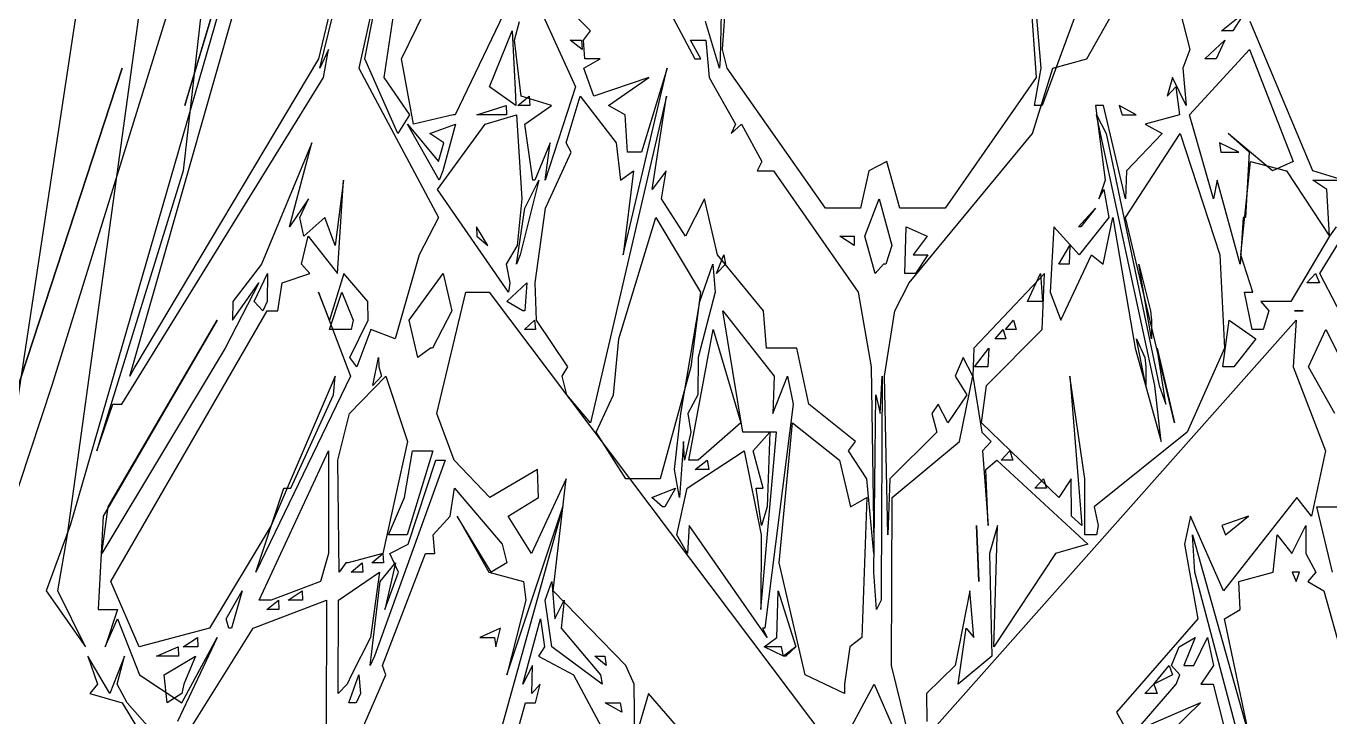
# Model space of a CAD drawing. Extents: x -7423 to 7380, y 2036 to 20000.
# Drawn here: x -3246 to 1788, y 8869 to 11537 of the extents above; entities that cross this region are included whole.
import ezdxf

# ---------------------------------------------------------------- set-up
doc = ezdxf.new("R2010")
doc.units = 0

msp = doc.modelspace()

# ---------------------------------------------------------------- linework, layer by layer
for p, q in [((-3406.7946, 9247.5962), (-1776.5625, 20000, 2196.4286)), ((-3086.7263, 9572.1154), (-1650, 20000, 2303.5714)), ((-1626.5625, 20000, 2151.7857), (-2639.1414, 10978.3654)), ((-379.6875, 20000, 1857.1429), (-566.6316, 11411.0577)), ((-2111.3281, 11375), (-955.0406, 16098.5577)), ((-1060.1588, 15774.0385), (-2117.4129, 11411.0577)), ((-2845.6405, 10185.0962), (-1385.5919, 15305.2885)), ((-1549.2475, 13213.9423), (-1961.5885, 11375)), ((-2307.7674, 12853.3654), (-3146.8349, 10149.0385)), ((-2241.7368, 12492.7885), (-3076.0529, 9608.1731)), ((-556.8284, 11447.1154), (-484.5503, 12456.7308)), ((673.8281, 11375), (585.5556, 12420.6731)), ((581.7308, 12384.6154), (654.0903, 11338.9423)), ((-1796.8187, 11411.0577), (-1495.4928, 12024.0385)), ((-990.0716, 12024.0385), (-663.5554, 11411.0577)), ((-1938.4766, 11411.0577), (-1838.5792, 11915.8654)), ((849.9474, 11411.0577), (1113.7069, 11879.8077)), ((-2633.8141, 11230.7692), (-2460.5369, 11807.6923)), ((-2460.5369, 11807.6923), (-2622.9843, 11266.8269)), ((1164.2566, 11771.6346), (1247.2957, 11447.1154)), ((-1347.3871, 11699.5192), (-1589.8438, 11194.7115)), ((-1816.3812, 11663.4615), (-1864.5333, 11338.9423)), ((-1255.4587, 11591.3462), (-1124.8873, 11302.8846)), ((-1067.4579, 11519.2308), (-1138.6719, 11591.3462)), ((810.2088, 11591.3462), (677.484, 11230.7692)), ((1369.2909, 11519.2308), (1459.8357, 11591.3462)), ((1459.8357, 11591.3462), (1413.4615, 11519.2308)), ((-1360.3265, 11483.1731), (-1341.4776, 11555.2885)), ((-569.0104, 11375), (-623.0907, 11555.2885)), ((1722.8816, 10978.3654), (1480.7567, 11555.2885)), ((-1457.0688, 11302.8846), (-1369.2909, 11519.2308)), ((-1369.2909, 11519.2308), (-1356.9774, 11266.8269)), ((-1334.2348, 11266.8269), (-1360.3265, 11483.1731)), ((-1098.8081, 11447.1154), (-1145.9272, 11483.1731)), ((-1145.9272, 11483.1731), (-1101.5688, 11483.1731)), ((-1101.5688, 11483.1731), (-1098.8081, 11447.1154)), ((-1094.1757, 11483.1731), (-1067.4579, 11519.2308)), ((-1088.5291, 11411.0577), (-1094.1757, 11483.1731)), ((-641.1884, 11411.0577), (-680.1633, 11483.1731)), ((-680.1633, 11483.1731), (-621.0186, 11483.1731)), ((-621.0186, 11483.1731), (-608.9806, 11338.9423)), ((1304.7438, 11411.0577), (1382.5058, 11483.1731)), ((1382.5058, 11483.1731), (1349.4779, 11411.0577)), ((1406.0998, 11519.2308), (1369.2909, 11519.2308)), ((1413.4615, 11519.2308), (1406.0998, 11519.2308)), ((-2078.8261, 11447.1154), (-2111.3281, 11375)), ((-2097.5999, 11338.9423), (-2078.8261, 11447.1154)), ((-539.0625, 11375), (-556.8284, 11447.1154)), ((1247.2957, 11447.1154), (1220.3776, 11375)), ((1245.8872, 11194.7115), (1477.4514, 11447.1154)), ((1477.4514, 11447.1154), (1645.7958, 11014.4231)), ((-2117.4129, 11411.0577), (-2826.6977, 10221.1538)), ((-1810.9287, 11122.5962), (-1938.4766, 11411.0577)), ((-1749.8498, 11158.6538), (-1796.8187, 11411.0577)), ((-1093.099, 11375), (-1028.8837, 11411.0577)), ((-1028.8837, 11411.0577), (-1088.5291, 11411.0577)), ((-663.5554, 11411.0577), (-641.1884, 11411.0577)), ((-566.6316, 11411.0577), (-569.0104, 11375)), ((718.75, 11375), (849.9474, 11411.0577)), ((1342.0222, 11411.0577), (1304.7438, 11411.0577)), ((1349.4779, 11411.0577), (1342.0222, 11411.0577)), ((-3382.994, 9824.5192), (-2875, 11375)), ((-2875, 11375), (-3371.0061, 9860.5769)), ((-2877.0032, 10076.9231), (-2097.5999, 11338.9423)), ((-1961.5885, 11375), (-1653.4706, 10798.0769)), ((-1864.5333, 11338.9423), (-1765.6438, 11194.7115)), ((-1053.7422, 11266.8269), (-1093.099, 11375)), ((-842.0473, 11338.9423), (-1053.7422, 11266.8269)), ((-997.1955, 11230.7692), (-842.0473, 11338.9423)), ((-941.1058, 10653.8462), (-771.1589, 11375)), ((-771.1589, 11375), (-870.0921, 11050.4808)), ((-608.9806, 11338.9423), (-506.5355, 11158.6538)), ((-159.1296, 10834.1346), (-539.0625, 11375)), ((654.0903, 11338.9423), (302.3463, 10834.1346)), ((639.6046, 11122.5962), (718.75, 11375)), ((647.0353, 11230.7692), (673.8281, 11375)), ((1180.3698, 11338.9423), (1159.8745, 11266.8269)), ((1233.1731, 11230.7692), (1180.3698, 11338.9423)), ((1220.3776, 11375), (1233.1731, 11230.7692)), ((-1354.9679, 11230.7692), (-1457.0688, 11302.8846)), ((-1124.8873, 11302.8846), (-1242.2877, 10942.3077)), ((1159.8745, 11266.8269), (1192.8335, 11302.8846)), ((1192.8335, 11302.8846), (1207.6698, 11194.7115)), ((-2622.9843, 11266.8269), (-2633.8141, 11230.7692)), ((-1505.7655, 11194.7115), (-1393.0288, 11230.7692)), ((-1393.0288, 11230.7692), (-1391.1133, 11194.7115)), ((-1356.9774, 11266.8269), (-1354.9679, 11230.7692)), ((-1347.3558, 11230.7692), (-1303.9113, 11266.8269)), ((-1301.6827, 11230.7692), (-1347.3558, 11230.7692)), ((-1217.9487, 11230.7692), (-1334.2348, 11266.8269)), ((-1320.0621, 11158.6538), (-1217.9487, 11230.7692)), ((-1303.9113, 11266.8269), (-1301.6827, 11230.7692)), ((-1160.607, 11086.5385), (-1106.8084, 11266.8269)), ((-1106.8084, 11266.8269), (-967.1725, 11086.5385)), ((-773.2497, 11266.8269), (-1067.195, 10004.8077)), ((-932.5045, 11194.7115), (-997.1955, 11230.7692)), ((-828.8574, 10906.25), (-773.2497, 11266.8269)), ((669.8718, 11230.7692), (647.0353, 11230.7692)), ((677.484, 11230.7692), (669.8718, 11230.7692)), ((913.4615, 11230.7692), (883.0128, 11230.7692)), ((883.0128, 11230.7692), (919.9219, 10942.3077)), ((998.5727, 10870.1923), (913.4615, 11230.7692)), ((1039.5132, 11194.7115), (974.359, 11230.7692)), ((974.359, 11230.7692), (986.0089, 11194.7115)), ((-1765.6438, 11194.7115), (-1810.9287, 11122.5962)), ((-1597.4872, 11194.7115), (-1749.8498, 11158.6538)), ((-1589.8438, 11194.7115), (-1597.4872, 11194.7115)), ((-1391.1133, 11194.7115), (-1505.7655, 11194.7115)), ((-1473.5577, 11158.6538), (-1352.8959, 11194.7115)), ((-1352.8959, 11194.7115), (-1331.4303, 10870.1923)), ((-924.4729, 11050.4808), (-932.5045, 11194.7115)), ((1111.6536, 10149.0385), (886.6436, 11194.7115)), ((886.6436, 11194.7115), (924.7296, 11122.5962)), ((986.0089, 11194.7115), (1039.5132, 11194.7115)), ((1207.6698, 11194.7115), (1074.4692, 11158.6538)), ((1339.3555, 10870.1923), (1245.8872, 11194.7115)), ((-1651.1418, 10942.3077), (-1772.8741, 11158.6538)), ((-1772.8741, 11158.6538), (-1653.5958, 11014.4231)), ((-1687.6315, 11122.5962), (-1588.6794, 11158.6538)), ((-1657.7148, 10906.25), (-1473.5577, 11158.6538)), ((-1588.6794, 11158.6538), (-1636.7375, 10978.3654)), ((-1289.4631, 10942.3077), (-1320.0621, 11158.6538)), ((-506.5355, 11158.6538), (-524.0134, 11122.5962)), ((-524.0134, 11122.5962), (-483.5111, 11158.6538)), ((-483.5111, 11158.6538), (-405.599, 11014.4231)), ((1074.4692, 11158.6538), (1140.4998, 11122.5962)), ((-2143.2542, 11086.5385), (-2337.4086, 10617.7885)), ((-2229.3044, 10762.0192), (-2143.2542, 11086.5385)), ((-1632.5871, 11086.5385), (-1687.6315, 11122.5962)), ((-1653.5958, 11014.4231), (-1632.5871, 11086.5385)), ((-1222.506, 11086.5385), (-1281.6006, 10942.3077)), ((-1242.2877, 10942.3077), (-1222.506, 11086.5385)), ((-1141.9959, 11050.4808), (-1160.607, 11086.5385)), ((-967.1725, 11086.5385), (-951.3722, 10942.3077)), ((164.1376, 10545.6731), (639.6046, 11122.5962)), ((924.7296, 11122.5962), (1128.756, 10149.0385)), ((998.4726, 10798.0769), (1209.8545, 11122.5962)), ((1140.4998, 11122.5962), (1002.4038, 10978.3654)), ((1209.8545, 11122.5962), (1362.9808, 10653.8462)), ((1437.2058, 11050.4808), (1361.7788, 11086.5385)), ((1361.7788, 11086.5385), (1367.2877, 11050.4808)), ((1566.256, 10978.3654), (1394.8004, 11122.5962)), ((1394.8004, 11122.5962), (1476.0492, 11050.4808)), ((1749.5743, 10581.7308), (2058.143, 11086.5385)), ((-1241.2109, 10834.1346), (-1141.9959, 11050.4808)), ((-870.0921, 11050.4808), (-924.4729, 11050.4808)), ((1367.2877, 11050.4808), (1437.2058, 11050.4808)), ((1476.0492, 11050.4808), (1461.7638, 10798.0769)), ((-2639.1414, 10978.3654), (-2962.515, 9932.6923)), ((-1636.7375, 10978.3654), (-1651.1418, 10942.3077)), ((-951.3722, 10942.3077), (-900.5972, 10978.3654)), ((-900.5972, 10978.3654), (-941.1058, 10653.8462)), ((-775.2967, 10978.3654), (-828.8574, 10906.25)), ((-792.518, 10870.1923), (-775.2967, 10978.3654)), ((-405.599, 11014.4231), (-422.8891, 10978.3654)), ((-422.8891, 10978.3654), (-360.2389, 10978.3654)), ((-360.2389, 10978.3654), (-32.9527, 10509.6154)), ((7.8313, 10978.3654), (-23.8694, 10834.1346)), ((77.9998, 11014.4231), (7.8313, 10978.3654)), ((127.3037, 10834.1346), (77.9998, 11014.4231)), ((1002.4038, 10978.3654), (998.5727, 10870.1923)), ((1444.1106, 10653.8462), (1481.9962, 11014.4231)), ((1481.9962, 11014.4231), (1621.075, 10978.3654)), ((1645.7958, 11014.4231), (1566.256, 10978.3654)), ((1621.075, 10978.3654), (1787.1845, 10725.9615)), ((1839.8438, 10942.3077), (1722.8816, 10978.3654)), ((-2020.6831, 10942.3077), (-2052.7469, 10689.9038)), ((-2043.8952, 10581.7308), (-2020.6831, 10942.3077)), ((-1265.8754, 10942.3077), (-1338.6418, 10653.8462)), ((-1320.7757, 10834.1346), (-1265.8754, 10942.3077)), ((-1281.6006, 10942.3077), (-1289.4631, 10942.3077)), ((919.9219, 10942.3077), (895.5454, 10870.1923)), ((1352.3638, 10942.3077), (1339.3555, 10870.1923)), ((1441.5377, 10617.7885), (1352.3638, 10942.3077)), ((1776.123, 10906.25), (1721.905, 10942.3077)), ((1721.905, 10942.3077), (1839.8438, 10942.3077)), ((-1384.0144, 10509.6154), (-1657.7148, 10906.25)), ((895.5454, 10870.1923), (915.6901, 10906.25)), ((915.6901, 10906.25), (934.5703, 10798.0769)), ((1787.1845, 10725.9615), (1776.123, 10906.25)), ((-2155.649, 10870.1923), (-2229.3044, 10762.0192)), ((-2188.6518, 10798.0769), (-2155.649, 10870.1923)), ((-1351.9506, 10617.7885), (-1320.7757, 10834.1346)), ((-1331.4303, 10870.1923), (-1349.6407, 10689.9038)), ((-1280.2734, 10545.6731), (-1241.2109, 10834.1346)), ((-700.3831, 10725.9615), (-792.518, 10870.1923)), ((-626.0892, 10870.1923), (-700.3831, 10725.9615)), ((-576.0216, 10653.8462), (-626.0892, 10870.1923)), ((-23.8694, 10834.1346), (-159.1296, 10834.1346)), ((-8.0504, 10725.9615), (47.5511, 10870.1923)), ((47.5511, 10870.1923), (96.9802, 10689.9038)), ((135.2602, 10834.1346), (127.3037, 10834.1346)), ((302.3463, 10834.1346), (135.2602, 10834.1346)), ((817.9462, 10762.0192), (883.1693, 10834.1346)), ((883.1693, 10834.1346), (825.9653, 10762.0192)), ((-2173.6028, 10725.9615), (-2188.6518, 10798.0769)), ((-2092.7985, 10798.0769), (-2173.6028, 10725.9615)), ((-2052.7469, 10689.9038), (-2092.7985, 10798.0769)), ((-1653.4706, 10798.0769), (-1728.0649, 10653.8462)), ((-956.9937, 10329.3269), (-814.7536, 10798.0769)), ((-814.7536, 10798.0769), (-642.5781, 10509.6154)), ((934.5703, 10798.0769), (819.4111, 10653.8462)), ((912.1595, 10617.7885), (950.5459, 10798.0769)), ((950.5459, 10798.0769), (1036.3957, 10293.2692)), ((1188.6644, 10004.8077), (998.4726, 10798.0769)), ((1453.776, 10798.0769), (1441.5377, 10617.7885)), ((1461.7638, 10798.0769), (1453.776, 10798.0769)), ((-2182.6673, 10617.7885), (-2157.502, 10725.9615)), ((-2157.502, 10725.9615), (-2043.8952, 10581.7308)), ((-1462.7842, 10689.9038), (-1507.5871, 10762.0192)), ((-1507.5871, 10762.0192), (-1505.4212, 10725.9615)), ((-1505.4212, 10725.9615), (-1462.7842, 10689.9038)), ((-48.4901, 10689.9038), (-104.6549, 10725.9615)), ((-104.6549, 10725.9615), (-48.3023, 10725.9615)), ((-48.3023, 10725.9615), (-48.4901, 10689.9038)), ((32.7023, 10581.7308), (-8.0504, 10725.9615)), ((147.1605, 10581.7308), (152.3625, 10762.0192)), ((152.3625, 10762.0192), (233.461, 10725.9615)), ((233.461, 10725.9615), (178.4856, 10653.8462)), ((721.7172, 10762.0192), (708.4836, 10509.6154)), ((819.4111, 10653.8462), (721.7172, 10762.0192)), ((825.9653, 10762.0192), (817.9462, 10762.0192)), ((1787.1845, 10725.9615), (1637.3573, 10473.5577)), ((1812.3122, 10762.0192), (1787.1845, 10725.9615)), ((-1349.6407, 10689.9038), (-1392.672, 10617.7885)), ((96.9802, 10689.9038), (73.2985, 10617.7885)), ((741.1296, 10617.7885), (783.923, 10689.9038)), ((783.923, 10689.9038), (781.851, 10617.7885)), ((-1728.0649, 10653.8462), (-1821.6459, 10329.3269)), ((-1338.6418, 10653.8462), (-1351.9506, 10617.7885)), ((-580.4662, 10581.7308), (-551.6827, 10653.8462)), ((-398.4375, 10437.5), (-576.0216, 10653.8462)), ((-551.6827, 10653.8462), (-545.6668, 10617.7885)), ((178.4856, 10653.8462), (235.2764, 10653.8462)), ((235.2764, 10653.8462), (188.0384, 10581.7308)), ((749.8873, 10401.4423), (868.0889, 10653.8462)), ((868.0889, 10653.8462), (912.1595, 10617.7885)), ((1362.9808, 10653.8462), (1381.861, 10293.2692)), ((1491.1108, 10509.6154), (1444.1106, 10653.8462)), ((-2337.4086, 10617.7885), (-2447.7664, 10473.5577)), ((-2365.0716, 10473.5577), (-2313.6894, 10581.7308)), ((-2313.6894, 10581.7308), (-2315.4547, 10473.5577)), ((-2256.8923, 10545.6731), (-2150.1778, 10581.7308)), ((-2150.1778, 10581.7308), (-2182.6673, 10617.7885)), ((-2019.3685, 10581.7308), (-2074.6883, 10401.4423)), ((-1926.7891, 10473.5577), (-2019.3685, 10581.7308)), ((-1766.4012, 10401.4423), (-1635.1162, 10581.7308)), ((-1635.1162, 10581.7308), (-1602.0508, 10437.5)), ((-1392.672, 10617.7885), (-1378.756, 10545.6731)), ((-645.0195, 10473.5577), (-594.5325, 10617.7885)), ((-594.5325, 10617.7885), (-584.9109, 10509.6154)), ((-545.6668, 10617.7885), (-580.4662, 10581.7308)), ((65.1542, 10617.7885), (32.7023, 10581.7308)), ((73.2985, 10617.7885), (65.1542, 10617.7885)), ((179.8628, 10581.7308), (147.1605, 10581.7308)), ((188.0384, 10581.7308), (179.8628, 10581.7308)), ((686.7488, 10581.7308), (412.8731, 10293.2692)), ((620.2111, 10473.5577), (670.3976, 10581.7308)), ((670.3976, 10581.7308), (678.0975, 10473.5577)), ((677.4339, 10365.3846), (686.7488, 10581.7308)), ((773.7067, 10617.7885), (741.1296, 10617.7885)), ((781.851, 10617.7885), (773.7067, 10617.7885)), ((1099.7033, 10329.3269), (1050.6122, 10617.7885)), ((1050.6122, 10617.7885), (1095.7031, 10437.5)), ((1698.8244, 10545.6731), (1733.2232, 10581.7308)), ((1733.2232, 10581.7308), (1748.0657, 10545.6731)), ((1880.4087, 10329.3269), (1749.5743, 10581.7308)), ((-2347.168, 10545.6731), (-2477.2386, 10293.2692)), ((-2449.6319, 10401.4423), (-2347.168, 10545.6731)), ((-2274.4141, 10437.5), (-2256.8923, 10545.6731)), ((-1389.2728, 10473.5577), (-1313.101, 10545.6731)), ((-1378.756, 10545.6731), (-1384.0144, 10509.6154)), ((-1313.101, 10545.6731), (-1319.8242, 10437.5)), ((-1274.8084, 10401.4423), (-1280.2734, 10545.6731)), ((107.9102, 10437.5), (164.1376, 10545.6731)), ((1748.0657, 10545.6731), (1698.8244, 10545.6731)), ((-2447.7664, 10473.5577), (-2449.6319, 10401.4423)), ((-2332.5195, 10437.5), (-2365.0716, 10473.5577)), ((-2315.4547, 10473.5577), (-2332.5195, 10437.5)), ((-2074.6883, 10401.4423), (-2117.2125, 10509.6154)), ((-2117.2125, 10509.6154), (-1993.6523, 10185.0962)), ((-2074.1186, 10365.3846), (-2026.5925, 10509.6154)), ((-2026.5925, 10509.6154), (-1983.0354, 10401.4423)), ((-1924.7108, 10401.4423), (-1926.7891, 10473.5577)), ((-1659.8558, 10040.8654), (-1548.778, 10509.6154)), ((-1548.778, 10509.6154), (-1458.1581, 10509.6154)), ((-1458.1581, 10509.6154), (-127.0345, 8742.7885)), ((-1328.125, 10437.5), (-1389.2728, 10473.5577)), ((-717.5418, 10040.8654), (-645.0195, 10473.5577)), ((-642.5781, 10509.6154), (-679.0865, 10221.1538)), ((-584.9109, 10509.6154), (-651.2107, 10257.2115)), ((-32.9527, 10509.6154), (16.9772, 10221.1538)), ((669.828, 10473.5577), (620.2111, 10473.5577)), ((678.0975, 10473.5577), (669.828, 10473.5577)), ((708.4836, 10509.6154), (749.8873, 10401.4423)), ((1488.6819, 10365.3846), (1458.1581, 10509.6154)), ((1458.1581, 10509.6154), (1491.1108, 10509.6154)), ((1637.3573, 10473.5577), (1521.5845, 10473.5577)), ((1521.5845, 10473.5577), (1552.2461, 10437.5)), ((-2919.0893, 9391.8269), (-2315.918, 10437.5)), ((-2315.918, 10437.5), (-2274.4141, 10437.5)), ((-1602.0508, 10437.5), (-1676.7703, 10293.2692)), ((-1319.8242, 10437.5), (-1328.125, 10437.5)), ((-478.9225, 9968.75), (-556.1523, 10437.5)), ((-556.1523, 10437.5), (-357.835, 10185.0962)), ((-387.5952, 10293.2692), (-398.4375, 10437.5)), ((68.1591, 10185.0962), (107.9102, 10437.5)), ((1095.7031, 10437.5), (1099.8347, 10401.4423)), ((1552.2461, 10437.5), (1530.4988, 10365.3846)), ((1676.7578, 10437.5), (1651.8555, 10437.5)), ((1651.8555, 10437.5), (1685.0586, 10437.5)), ((1685.0586, 10437.5), (1676.7578, 10437.5)), ((-2507.9565, 10401.4423), (-2948.5176, 9644.2308)), ((-2929.2931, 9680.2885), (-2507.9565, 10401.4423)), ((-1995.9185, 10257.2115), (-1924.7108, 10401.4423)), ((-1983.0354, 10401.4423), (-1990.4848, 10365.3846)), ((-1733.7427, 10257.2115), (-1766.4012, 10401.4423)), ((-1321.4143, 10365.3846), (-1283.1405, 10401.4423)), ((-1283.1405, 10401.4423), (-1279.5974, 10365.3846)), ((-1154.4471, 10221.1538), (-1274.8084, 10401.4423)), ((185.6658, 8742.7885), (1658.0842, 10401.4423)), ((535.2564, 10365.3846), (566.5815, 10401.4423)), ((566.5815, 10401.4423), (577.0733, 10365.3846)), ((1099.8347, 10401.4423), (1099.7033, 10329.3269)), ((1375.1502, 10221.1538), (1399.7897, 10401.4423)), ((1399.7897, 10401.4423), (1502.648, 10329.3269)), ((1658.0842, 10401.4423), (1646.7849, 10221.1538)), ((-1990.4848, 10365.3846), (-2074.1186, 10365.3846)), ((-1915.2143, 10365.3846), (-1969.351, 10221.1538)), ((-1821.6459, 10329.3269), (-1915.2143, 10365.3846)), ((-1279.5974, 10365.3846), (-1321.4143, 10365.3846)), ((-978.4029, 10112.9808), (-956.9937, 10329.3269)), ((-686.5234, 9860.5769), (-593.8001, 10365.3846)), ((-593.8001, 10365.3846), (-485.8774, 10004.8077)), ((461.7638, 10149.0385), (677.4339, 10365.3846)), ((495.2862, 10329.3269), (526.893, 10365.3846)), ((537.2596, 10329.3269), (495.2862, 10329.3269)), ((526.893, 10365.3846), (537.2596, 10329.3269)), ((577.0733, 10365.3846), (535.2564, 10365.3846)), ((1077.4489, 10149.0385), (1040.9405, 10329.3269)), ((1040.9405, 10329.3269), (1074.0748, 10257.2115)), ((1502.648, 10329.3269), (1417.5931, 10221.1538)), ((1522.1354, 10365.3846), (1488.6819, 10365.3846)), ((1530.4988, 10365.3846), (1522.1354, 10365.3846)), ((1706.2049, 10221.1538), (1773.0369, 10365.3846)), ((1773.0369, 10365.3846), (1881.26, 10149.0385)), ((-2477.2386, 10293.2692), (-2953.125, 9500)), ((-1685.1963, 10293.2692), (-1733.7427, 10257.2115)), ((-1676.7703, 10293.2692), (-1685.1963, 10293.2692)), ((-269.6314, 10293.2692), (-387.5952, 10293.2692)), ((-223.9583, 10076.9231), (-269.6314, 10293.2692)), ((412.8731, 10293.2692), (408.9543, 10185.0962)), ((415.9405, 10221.1538), (471.855, 10293.2692)), ((471.855, 10293.2692), (466.872, 10221.1538)), ((1036.3957, 10293.2692), (1136.0677, 9932.6923)), ((1154.2468, 10076.9231), (1120.6555, 10293.2692)), ((1120.6555, 10293.2692), (1188.6644, 10004.8077)), ((1381.861, 10293.2692), (1236.4909, 9968.75)), ((-2826.6977, 10221.1538), (-2845.6405, 10185.0962)), ((-1969.351, 10221.1538), (-1995.9185, 10257.2115)), ((-1906.9136, 10149.0385), (-1885.9738, 10257.2115)), ((-1885.9738, 10257.2115), (-1884.4651, 10221.1538)), ((-1884.4651, 10221.1538), (-1874.374, 10185.0962)), ((-1175.7437, 10185.0962), (-1154.4471, 10221.1538)), ((-679.0865, 10221.1538), (-797.7764, 9788.4615)), ((-651.2107, 10257.2115), (-652.2686, 10112.9808)), ((16.9772, 10221.1538), (27.2498, 9536.0577)), ((372.1204, 10257.2115), (340.7953, 10185.0962)), ((408.9543, 10185.0962), (372.1204, 10257.2115)), ((458.3834, 10221.1538), (415.9405, 10221.1538)), ((466.872, 10221.1538), (458.3834, 10221.1538)), ((1074.0748, 10257.2115), (1078.0499, 10221.1538)), ((1078.0499, 10221.1538), (1077.4489, 10149.0385)), ((1409.1046, 10221.1538), (1375.1502, 10221.1538)), ((1417.5931, 10221.1538), (1409.1046, 10221.1538)), ((1646.7849, 10221.1538), (1771.5971, 9896.6346)), ((1806.8222, 10040.8654), (1706.2049, 10221.1538)), ((-1993.6523, 10185.0962), (-2358.5362, 9427.8846)), ((-2053.2915, 10185.0962), (-2300.2742, 9608.1731)), ((-2059.7957, 10112.9808), (-2053.2915, 10185.0962)), ((-1997.014, 10040.8654), (-1857.3342, 10185.0962)), ((-1874.374, 10185.0962), (-1906.9136, 10149.0385)), ((-1857.3342, 10185.0962), (-1774.0134, 9932.6923)), ((-1158.6351, 10112.9808), (-1175.7437, 10185.0962)), ((-357.835, 10185.0962), (-363.0934, 10040.8654)), ((-363.0934, 10040.8654), (-306.7157, 10185.0962)), ((-306.7157, 10185.0962), (-284.2548, 10076.9231)), ((51.8705, 10040.8654), (59.6392, 10185.0962)), ((59.6392, 10185.0962), (55.4387, 9355.7692)), ((81.4678, 9572.1154), (68.1591, 10185.0962)), ((340.7953, 10185.0962), (386.2117, 10112.9808)), ((358.2983, 9932.6923), (408.9543, 10185.0962)), ((408.9543, 10185.0962), (444.0918, 9968.75)), ((842.0974, 9788.4615), (783.8291, 10185.0962)), ((783.8291, 10185.0962), (829.9028, 9608.1731)), ((-3146.8349, 10149.0385), (-3421.0299, 9319.7115)), ((442.4955, 10004.8077), (461.7638, 10149.0385)), ((1136.0677, 9932.6923), (1111.6536, 10149.0385)), ((1128.756, 10149.0385), (1154.2468, 10076.9231)), ((-2973.1258, 9896.6346), (-2911.4583, 10076.9231)), ((-2911.4583, 10076.9231), (-2877.0032, 10076.9231)), ((-2223.8707, 9752.4038), (-2059.7957, 10112.9808)), ((-1067.195, 10004.8077), (-1158.6351, 10112.9808)), ((-1044.9219, 9968.75), (-978.4029, 10112.9808)), ((-652.2686, 10112.9808), (-691.6066, 10040.8654)), ((-284.2548, 10076.9231), (-393.3293, 9211.5385)), ((-43.6949, 9932.6923), (-223.9583, 10076.9231)), ((27.5316, 9427.8846), (34.3299, 10112.9808)), ((34.3299, 10112.9808), (51.8705, 10040.8654)), ((275.641, 10076.9231), (250.7074, 10040.8654)), ((312.3498, 10004.8077), (275.641, 10076.9231)), ((386.2117, 10112.9808), (312.3498, 10004.8077)), ((-2041.9671, 9860.5769), (-1997.014, 10040.8654)), ((-1593.0864, 9860.5769), (-1659.8558, 10040.8654)), ((-741.9621, 9824.5192), (-717.5418, 10040.8654)), ((-691.6066, 10040.8654), (-679.1992, 9968.75)), ((250.7074, 10040.8654), (269.9382, 9968.75)), ((-930.7392, 9788.4615), (-1044.9219, 9968.75)), ((-679.1992, 9968.75), (-704.1266, 9860.5769)), ((-485.8774, 10004.8077), (-651.3171, 9860.5769)), ((-348.3073, 9968.75), (-478.9225, 9968.75)), ((-438.5141, 9896.6346), (-374.4303, 9968.75)), ((-409.3049, 9283.6538), (-348.3073, 9968.75)), ((-374.4303, 9968.75), (-383.8517, 9716.3462)), ((-338.3977, 9463.9423), (-286.3206, 10004.8077)), ((-286.3206, 10004.8077), (-105.619, 9860.5769)), ((269.9382, 9968.75), (88.6418, 9788.4615)), ((740.923, 9716.3462), (442.4955, 10004.8077)), ((444.0918, 9968.75), (480.644, 9932.6923)), ((1236.4909, 9968.75), (877.8921, 9680.2885)), ((-2962.515, 9932.6923), (-2973.1258, 9896.6346)), ((-1774.0134, 9932.6923), (-1868.4896, 9500)), ((-707.8576, 9932.6923), (-720.5341, 9752.4038)), ((-704.1266, 9860.5769), (-707.8576, 9932.6923)), ((-70.1623, 9896.6346), (-43.6949, 9932.6923)), ((98.1946, 9716.3462), (358.2983, 9932.6923)), ((480.644, 9932.6923), (447.2844, 9896.6346)), ((-2345.5842, 9319.7115), (-2078.5569, 9896.6346)), ((-2078.5569, 9896.6346), (-2078.125, 9500)), ((-1785.3566, 9716.3462), (-1754.0565, 9896.6346)), ((-1675.1239, 9896.6346), (-1774.1887, 9572.1154)), ((-1754.0565, 9896.6346), (-1675.1239, 9896.6346)), ((-693.8477, 9752.4038), (-473.5953, 9896.6346)), ((-473.5953, 9896.6346), (-407.3392, 9572.1154)), ((-400.2967, 9752.4038), (-438.5141, 9896.6346)), ((0, 9788.4615), (-70.1623, 9896.6346)), ((447.2844, 9896.6346), (469.0755, 9608.1731)), ((519.2934, 9860.5769), (552.5278, 9896.6346)), ((552.5278, 9896.6346), (563.3013, 9860.5769)), ((1771.5971, 9896.6346), (1716.9722, 9644.2308)), ((-2037.3347, 9427.8846), (-2041.9671, 9860.5769)), ((-1628.2928, 9860.5769), (-1901.2357, 9103.3654)), ((-1771.2402, 9536.0577), (-1663.4991, 9860.5769)), ((-1663.4991, 9860.5769), (-1628.2928, 9860.5769)), ((-1455.0656, 9716.3462), (-1593.0864, 9860.5769)), ((-1271.9351, 9824.5192), (-1455.0656, 9716.3462)), ((-1267.6032, 9716.3462), (-1271.9351, 9824.5192)), ((-723.0694, 9716.3462), (-741.9621, 9824.5192)), ((-660.1187, 9860.5769), (-686.5234, 9860.5769)), ((-662.4662, 9824.5192), (-616.1108, 9860.5769)), ((-609.4689, 9824.5192), (-662.4662, 9824.5192)), ((-651.3171, 9860.5769), (-660.1187, 9860.5769)), ((-616.1108, 9860.5769), (-609.4689, 9824.5192)), ((-105.619, 9860.5769), (-62.7066, 9680.2885)), ((459.3099, 9824.5192), (501.6902, 9860.5769)), ((469.0755, 9608.1731), (459.3099, 9824.5192)), ((501.6902, 9860.5769), (853.8286, 9536.0577)), ((563.3013, 9860.5769), (519.2934, 9860.5769)), ((-1161.2079, 9788.4615), (-1294.2708, 9500)), ((-1210.4117, 9355.7692), (-1161.2079, 9788.4615)), ((-806.6406, 9788.4615), (-930.7392, 9788.4615)), ((-797.7764, 9788.4615), (-806.6406, 9788.4615)), ((27.3438, 9500), (0, 9788.4615)), ((88.6418, 9788.4615), (81.4678, 9572.1154)), ((649.3702, 9752.4038), (682.5421, 9788.4615)), ((682.5421, 9788.4615), (693.8477, 9752.4038)), ((788.9123, 9788.4615), (740.923, 9716.3462)), ((791.0657, 9644.2308), (788.9123, 9788.4615)), ((841.8344, 9572.1154), (842.0974, 9788.4615)), ((-2358.5362, 9427.8846), (-2250.5571, 9752.4038)), ((-2250.5571, 9752.4038), (-2223.8707, 9752.4038)), ((-1609.0996, 9644.2308), (-1592.2914, 9752.4038)), ((-1592.2914, 9752.4038), (-1407.9089, 9536.0577)), ((-830.1908, 9716.3462), (-738.3251, 9752.4038)), ((-738.3251, 9752.4038), (-779.3532, 9680.2885)), ((-733.2106, 9572.1154), (-693.8477, 9752.4038)), ((-720.5341, 9752.4038), (-723.0694, 9716.3462)), ((-405.9307, 9608.1731), (-426.9832, 9752.4038)), ((-426.9832, 9752.4038), (-400.2967, 9752.4038)), ((693.8477, 9752.4038), (649.3702, 9752.4038)), ((-2953.125, 9500), (-2929.2931, 9680.2885)), ((-1846.6046, 9572.1154), (-1785.3566, 9716.3462)), ((-1173.5089, 9680.2885), (-1735.1638, 7661.0577)), ((-1390.1367, 9031.25), (-1173.5089, 9680.2885)), ((-1384.365, 9644.2308), (-1267.6032, 9716.3462)), ((-788.3113, 9680.2885), (-830.1908, 9716.3462)), ((-779.3532, 9680.2885), (-788.3113, 9680.2885)), ((-385.1976, 9680.2885), (-405.9307, 9608.1731)), ((-383.8517, 9716.3462), (-385.1976, 9680.2885)), ((-62.7066, 9680.2885), (0, 9716.3462)), ((0, 9716.3462), (-18.7926, 9175.4808)), ((94.9018, 9067.3077), (98.1946, 9716.3462)), ((877.8921, 9680.2885), (893.0476, 9608.1731)), ((1660.3816, 9716.3462), (1376.7278, 9355.7692)), ((1716.9722, 9644.2308), (1660.3816, 9716.3462)), ((1798.728, 9427.8846), (1737.8681, 9680.2885)), ((1737.8681, 9680.2885), (1854.3232, 9680.2885)), ((-2948.5176, 9644.2308), (-2967.4604, 9283.6538)), ((-1674.6169, 9572.1154), (-1609.0996, 9644.2308)), ((-1449.995, 9427.8846), (-1582.1314, 9644.2308)), ((-1582.1314, 9644.2308), (-1459.1722, 9427.8846)), ((-1294.2708, 9500), (-1384.365, 9644.2308)), ((829.9028, 9608.1731), (791.0657, 9644.2308)), ((1249.5242, 9644.2308), (1226.2432, 9536.0577)), ((1376.7278, 9355.7692), (1249.5242, 9644.2308)), ((1474.2588, 9644.2308), (1371.1438, 9608.1731)), ((1384.9534, 9572.1154), (1474.2588, 9644.2308)), ((-3076.0529, 9608.1731), (-3169.2458, 9355.7692)), ((-3123.0469, 9355.7692), (-3086.7263, 9572.1154)), ((-2300.2742, 9608.1731), (-2537.9107, 9211.5385)), ((-1783.2407, 9572.1154), (-1846.6046, 9572.1154)), ((-1774.1887, 9572.1154), (-1783.2407, 9572.1154)), ((-1667.9688, 9500), (-1674.6169, 9572.1154)), ((-692.7083, 9500), (-733.2106, 9572.1154)), ((-685.5719, 9608.1731), (-692.7083, 9500)), ((-385.2476, 9175.4808), (-685.5719, 9608.1731)), ((-407.3392, 9572.1154), (-409.3049, 9283.6538)), ((432.7987, 9391.8269), (423.9721, 9608.1731)), ((423.9721, 9608.1731), (431.3276, 9427.8846)), ((505.1583, 9608.1731), (473.9583, 9500)), ((490.2344, 9139.4231), (505.1583, 9608.1731)), ((887.0944, 9572.1154), (841.8344, 9572.1154)), ((893.0476, 9608.1731), (887.0944, 9572.1154)), ((1266.4513, 9427.8846), (1258.2257, 9572.1154)), ((1258.2257, 9572.1154), (1480.5689, 8778.8462)), ((1371.1438, 9608.1731), (1384.9534, 9572.1154)), ((1569.2984, 9427.8846), (1584.0971, 9572.1154)), ((1584.0971, 9572.1154), (1640.625, 9500)), ((1640.625, 9500), (1695.8884, 9608.1731)), ((1695.8884, 9608.1731), (1695.3125, 9500)), ((-1841.1458, 9500), (-1771.2402, 9536.0577)), ((-1407.9089, 9536.0577), (-1390.1743, 9463.9423)), ((27.2498, 9536.0577), (27.3438, 9500)), ((853.8286, 9536.0577), (729.1667, 9500)), ((1226.2432, 9536.0577), (1278.7147, 9247.5962)), ((-2078.125, 9500), (-2108.7427, 9391.8269)), ((-1868.4896, 9500), (-2002.9485, 9463.9423)), ((-1911.4896, 9463.9423), (-1868.4896, 9500)), ((-1869.5663, 9067.3077), (-1704.4271, 9500)), ((-1868.4896, 9500), (-1865.7602, 9463.9423)), ((-1807.9051, 9427.8846), (-1841.1458, 9500)), ((-1704.4271, 9500), (-1667.9688, 9500)), ((473.9583, 9500), (482.4031, 9103.3654)), ((729.1667, 9500), (490.2344, 9139.4231)), ((1695.3125, 9500), (1734.4877, 9427.8846)), ((-2039.6384, 9319.7115), (-1881.3226, 9427.8846)), ((-2012.0944, 9463.9423), (-2037.3347, 9427.8846)), ((-2002.9485, 9463.9423), (-2012.0944, 9463.9423)), ((-1991.4488, 9427.8846), (-1948.0732, 9463.9423)), ((-1945.5629, 9427.8846), (-1991.4488, 9427.8846)), ((-1948.0732, 9463.9423), (-1945.5629, 9427.8846)), ((-1881.3226, 9427.8846), (-1916.8419, 9175.4808)), ((-1865.7602, 9463.9423), (-1911.4896, 9463.9423)), ((-1878.5306, 9391.8269), (-1820.0308, 9463.9423)), ((-1820.0308, 9463.9423), (-1860.4768, 9283.6538)), ((-1860.4768, 9283.6538), (-1807.9051, 9427.8846)), ((-1459.1722, 9427.8846), (-1326.0216, 9391.8269)), ((-1390.1743, 9463.9423), (-1449.995, 9427.8846)), ((-238.0371, 9031.25), (-338.3977, 9463.9423)), ((37.2095, 9283.6538), (27.5316, 9427.8846)), ((431.3276, 9427.8846), (432.7987, 9391.8269)), ((1756.0785, 7588.9423), (1266.4513, 9427.8846)), ((1436.5234, 9391.8269), (1569.2984, 9427.8846)), ((1670.2474, 9427.8846), (1642.7158, 9427.8846)), ((1642.7158, 9427.8846), (1657.527, 9391.8269)), ((1657.527, 9391.8269), (1670.2474, 9427.8846)), ((1734.4877, 9427.8846), (1703.5695, 9391.8269)), ((-2809.4201, 9139.4231), (-2919.0893, 9391.8269)), ((-2108.7427, 9391.8269), (-2299.2288, 9319.7115)), ((-1917.0172, 9067.3077), (-1878.5306, 9391.8269)), ((-1326.0216, 9391.8269), (-1316.4939, 9319.7115)), ((-1242.3252, 9319.7115), (-1215.5198, 9391.8269)), ((-1215.5198, 9391.8269), (-1204.0452, 9247.5962)), ((1441.8695, 9283.6538), (1436.5234, 9391.8269)), ((1703.5695, 9391.8269), (1764.7987, 9355.7692)), ((-3169.2458, 9355.7692), (-3016.8269, 9139.4231)), ((-3016.8269, 9139.4231), (-3123.0469, 9355.7692)), ((-2473.4262, 9247.5962), (-2411.5835, 9355.7692)), ((-2411.5835, 9355.7692), (-2453.6258, 9211.5385)), ((-2369.3409, 9211.5385), (-2085.9938, 9319.7115)), ((-2308.4998, 9319.7115), (-2345.5842, 9319.7115)), ((-2316.2936, 9283.6538), (-2271.4155, 9319.7115)), ((-2299.2288, 9319.7115), (-2308.4998, 9319.7115)), ((-2271.4155, 9319.7115), (-2269.7817, 9283.6538)), ((-2234.3312, 9319.7115), (-2180.5889, 9355.7692)), ((-2178.7047, 9319.7115), (-2234.3312, 9319.7115)), ((-2180.5889, 9355.7692), (-2178.7047, 9319.7115)), ((-2085.9938, 9319.7115), (-2087.4962, 8814.9038)), ((-2041.41, 8959.1346), (-2039.6384, 9319.7115)), ((-1316.4939, 9319.7115), (-1390.1367, 9031.25)), ((-1216.1584, 9139.4231), (-1242.3252, 9319.7115)), ((-930.0381, 9067.3077), (-1210.4117, 9355.7692)), ((-1204.0452, 9247.5962), (-1168.1566, 9319.7115)), ((-1168.1566, 9319.7115), (-1179.988, 9211.5385)), ((-347.6625, 9175.4808), (-341.872, 9355.7692)), ((-347.6625, 9175.4808), (-341.872, 9355.7692)), ((-341.872, 9355.7692), (-273.3999, 9139.4231)), ((-341.872, 9355.7692), (-273.3999, 9139.4231)), ((55.6265, 9319.7115), (37.2095, 9283.6538)), ((55.4387, 9355.7692), (55.6265, 9319.7115)), ((397.3107, 9355.7692), (341.6466, 9067.3077)), ((413.4365, 9175.4808), (397.3107, 9355.7692)), ((1764.7987, 9355.7692), (1835.0235, 9103.3654)), ((-2967.4604, 9283.6538), (-2893.0414, 9283.6538)), ((-2893.0414, 9283.6538), (-2941.4063, 9139.4231)), ((-2269.7817, 9283.6538), (-2316.2936, 9283.6538)), ((1381.3852, 9247.5962), (1441.8695, 9283.6538)), ((-2941.4063, 9139.4231), (-2893.442, 9247.5962)), ((-2893.442, 9247.5962), (-2808.8379, 9031.25)), ((-2462.9908, 9211.5385), (-2473.4262, 9247.5962)), ((-1327.837, 8995.1923), (-1260.0473, 9247.5962)), ((-1260.0473, 9247.5962), (-1244.4411, 9139.4231)), ((1278.7147, 9247.5962), (964.6685, 8887.0192)), ((1480.5689, 8778.8462), (1381.3852, 9247.5962)), ((-2537.9107, 9211.5385), (-2809.4201, 9139.4231)), ((-2508.8078, 9175.4808), (-2661.4458, 8850.9615)), ((-2644.2308, 8923.0769), (-2508.8078, 9175.4808)), ((-2639.7236, 9139.4231), (-2583.9781, 9175.4808)), ((-2639.6985, 8778.8462), (-2369.3409, 9211.5385)), ((-2583.9781, 9175.4808), (-2583.1581, 9139.4231)), ((-2453.6258, 9211.5385), (-2462.9908, 9211.5385)), ((-1916.8419, 9175.4808), (-1989.9902, 9031.25)), ((-1414.1126, 9211.5385), (-1494.0092, 9175.4808)), ((-1494.0092, 9175.4808), (-1437.6315, 9175.4808)), ((-1437.6315, 9175.4808), (-1432.9928, 9139.4231)), ((-1432.9928, 9139.4231), (-1414.1126, 9211.5385)), ((-1179.988, 9211.5385), (-1028.3203, 9031.25)), ((-402.6943, 9211.5385), (-385.2476, 9175.4808)), ((-393.3293, 9211.5385), (-402.6943, 9211.5385)), ((-395.9585, 9139.4231), (-347.6625, 9175.4808)), ((-395.9585, 9139.4231), (-347.6625, 9175.4808)), ((-18.7926, 9175.4808), (-65.9931, 9139.4231)), ((353.453, 8995.1923), (383.9643, 9211.5385)), ((383.9643, 9211.5385), (413.4365, 9175.4808)), ((1206.7308, 9139.4231), (1268.4983, 9175.4808)), ((1268.4983, 9175.4808), (1224.2338, 9067.3077)), ((1262.1945, 9067.3077), (1315.4798, 9175.4808)), ((1315.4798, 9175.4808), (1338.116, 9067.3077)), ((-2743.0764, 9103.3654), (-2658.5787, 9139.4231)), ((-2658.5787, 9139.4231), (-2657.9465, 9103.3654)), ((-2583.1581, 9139.4231), (-2639.7236, 9139.4231)), ((-1244.4411, 9139.4231), (-1267.4905, 9103.3654)), ((-1022.1479, 8995.1923), (-1216.1584, 9139.4231)), ((-321.6021, 9103.3654), (-395.9585, 9139.4231)), ((-329.9654, 9139.4231), (-395.9585, 9139.4231)), ((-321.6021, 9103.3654), (-329.9654, 9139.4231)), ((-273.3999, 9139.4231), (-321.6021, 9103.3654)), ((-273.3999, 9139.4231), (-312.1432, 9103.3654)), ((-65.9931, 9139.4231), (-85.9751, 8995.1923)), ((1176.7829, 9067.3077), (1206.7308, 9139.4231)), ((-2923.1458, 8959.1346), (-3007.9252, 9103.3654)), ((-3007.9252, 9103.3654), (-2970.916, 8995.1923)), ((-2866.0419, 9103.3654), (-2923.1458, 8959.1346)), ((-2894.4937, 8995.1923), (-2866.0419, 9103.3654)), ((-2657.9465, 9103.3654), (-2743.0764, 9103.3654)), ((-2713.623, 9031.25), (-2591.7343, 9103.3654)), ((-2591.7343, 9103.3654), (-2636.5685, 8995.1923)), ((-1901.2357, 9103.3654), (-1917.0172, 9067.3077)), ((-1856.6895, 9031.25), (-1869.5663, 9067.3077)), ((-1290.6651, 9067.3077), (-1327.837, 8995.1923)), ((-1293.8514, 8959.1346), (-1290.6651, 9067.3077)), ((-1267.4905, 9103.3654), (-1133.0566, 9031.25)), ((-1005.9595, 9067.3077), (-1049.9361, 9103.3654)), ((-1049.9361, 9103.3654), (-1012.1006, 9103.3654)), ((-1012.1006, 9103.3654), (-1005.9595, 9067.3077)), ((-897.9617, 8995.1923), (-930.0381, 9067.3077)), ((-312.1432, 9103.3654), (-321.6021, 9103.3654)), ((165.5899, 8778.8462), (94.9018, 9067.3077)), ((341.6466, 9067.3077), (230.018, 8959.1346)), ((482.4031, 9103.3654), (353.453, 8995.1923)), ((1108.123, 8995.1923), (1167.2927, 9067.3077)), ((1167.2927, 9067.3077), (1180.6641, 9031.25)), ((1209.2285, 9031.25), (1176.7829, 9067.3077)), ((1224.2338, 9067.3077), (1262.1945, 9067.3077)), ((1338.116, 9067.3077), (1289.6259, 8995.1923)), ((-2808.8379, 9031.25), (-2644.2308, 8923.0769)), ((-2701.9231, 8923.0769), (-2713.623, 9031.25)), ((-1989.9902, 9031.25), (-2006.0847, 8995.1923)), ((-2000, 8923.0769), (-1961.4258, 9031.25)), ((-1961.4258, 9031.25), (-1955.1532, 8959.1346)), ((-1951.5663, 8814.9038), (-1856.6895, 9031.25)), ((-1133.0566, 9031.25), (-977.1885, 8742.7885)), ((-1028.3203, 9031.25), (-1022.1479, 8995.1923)), ((-86.2568, 8959.1346), (-238.0371, 9031.25)), ((1180.6641, 9031.25), (1108.123, 8995.1923)), ((1194.0981, 8995.1923), (1209.2285, 9031.25)), ((-2970.916, 8995.1923), (-2999.8185, 8959.1346)), ((-2855.7692, 8923.0769), (-2894.4937, 8995.1923)), ((-2636.5685, 8995.1923), (-2645.2073, 8959.1346)), ((-2006.0847, 8995.1923), (-2041.41, 8959.1346)), ((-1260.9675, 8995.1923), (-1293.8514, 8959.1346)), ((-1278.8462, 8923.0769), (-1260.9675, 8995.1923)), ((-896.1338, 8778.8462), (-897.9617, 8995.1923)), ((-87.6653, 8778.8462), (28.6584, 8995.1923)), ((-85.9751, 8995.1923), (-86.2568, 8959.1346)), ((28.6584, 8995.1923), (106.8021, 8814.9038)), ((1038.8935, 8814.9038), (1194.0981, 8995.1923)), ((1073.4175, 8959.1346), (1108.123, 8995.1923)), ((1108.123, 8995.1923), (1121.3379, 8959.1346)), ((1289.6259, 8995.1923), (1337.3898, 8995.1923)), ((1337.3898, 8995.1923), (1707.1565, 7552.8846)), ((-2999.8185, 8959.1346), (-2875, 8923.0769)), ((-2875, 8923.0769), (-2390.5248, 8129.8077)), ((-267.3152, 6002.4038), (-2855.7692, 8923.0769)), ((-2645.2073, 8959.1346), (-2701.9231, 8923.0769)), ((-1971.1538, 8923.0769), (-2000, 8923.0769)), ((-1955.1532, 8959.1346), (-1971.1538, 8923.0769)), ((-1666.0156, 7697.1154), (-1317.3077, 8923.0769)), ((-1317.3077, 8923.0769), (-1278.8462, 8923.0769)), ((-945.3751, 8887.0192), (-1009.6154, 8923.0769)), ((-1009.6154, 8923.0769), (-951.9231, 8923.0769)), ((-951.9231, 8923.0769), (-945.3751, 8887.0192)), ((-843.3994, 8959.1346), (-896.1338, 8778.8462)), ((-496.4193, 8562.5), (-843.3994, 8959.1346)), ((230.018, 8959.1346), (232.2716, 8850.9615)), ((581.9749, 8237.9808), (1288.4615, 8923.0769)), ((1288.4615, 8923.0769), (1038.8935, 8814.9038)), ((1121.3379, 8959.1346), (1073.4175, 8959.1346)), ((964.6685, 8887.0192), (1045.5917, 8742.7885))]:
    msp.add_line(p, q)

doc.saveas('drawing.dxf')
